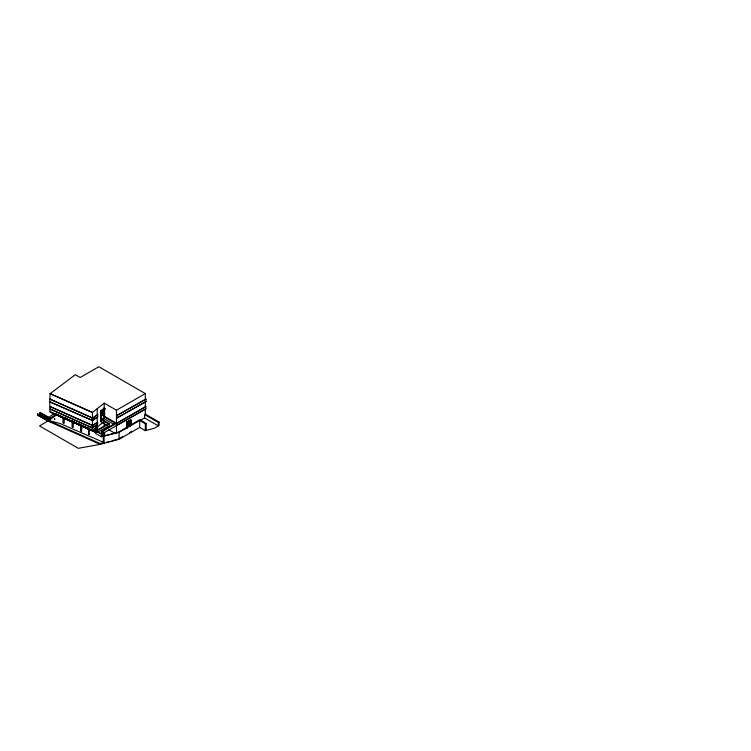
<?xml version="1.0" encoding="UTF-8"?>
<svg xmlns="http://www.w3.org/2000/svg" width="751" height="751" viewBox="0 0 751 751"><rect width="100%" height="100%" fill="white"/><g stroke="black" fill="none" stroke-linecap="round" stroke-linejoin="round"><path stroke-width="1.13" d="M95.931 427.197L95.931 431.853L91.322 429.75M96.025 431.919L96.025 427.112M96.795 430.417L97.198 426.887M126.731 427.188L127.022 421.94M126.872 428.164L126.881 421.855M127.069 428.211L127.069 421.912M127.191 427.281L127.238 422.015M127.304 427.159L127.191 422.043M127.717 422.362L128.618 422.663L126.731 421.949M130.261 426.07L130.308 419.884L131.312 420.278L127.154 422.682L127.576 422.926L127.595 422.24M128.355 425.291C127.304 422.447 129.97 421.011 129.088 424.935L128.224 425.301L128.205 422.747L128.937 422.391M128.693 422.738L127.698 422.729M129.088 424.935L128.956 422.315M130.467 425.93L130.467 419.79M130.608 425.188L130.608 419.875L126.872 422.024M130.73 425.179L130.73 420.128M130.89 425.094L130.89 420.034L126.9 422.334L130.261 420.4M127.576 422.926L131.312 420.278M72.368 421.555C71.063 429.337 74.199 429.319 73.072 421.621M69.787 420.156L70.566 420.494M63.309 417.528C61.967 425.075 65.084 425.526 64.013 417.594M80.911 425.31C79.559 432.848 82.694 433.318 81.615 425.376M86.515 427.526L89.331 428.755L88.768 434.491L88.543 428.69M95.987 428.201L95.931 431.703L92.176 430.06L95.997 431.647L96.081 428.192M92.448 420.457L49.866 401.86L92.927 420.673L92.927 418.204L49.913 399.091L92.927 418.204L97.714 414.59L92.176 418.185L92.176 420.654L97.714 417.058L97.714 414.59M100.991 418.936L100.897 420.889L100.916 410.844L100.981 421.104L100.606 410.947L104.239 408.093L104.943 409.07L101.31 411.914L100.756 410.825L100.747 421.001M97.583 424.343L92.185 427.995L49.932 408.91L92.805 427.948L92.805 425.554L49.932 406.516L92.805 425.554L97.583 422.175L92.185 425.592L92.185 427.995L97.583 424.343L97.583 422.175M64.342 417.95L64.351 417.922A1.436 0.929 53.2 0 1 64.098 417.922M64.83 417.941L63.826 417.809M54.879 419.171L54.541 418.776M72.293 427.178L72.997 427.131M88.458 434.256L89.172 434.322M144.596 414.533L158.339 422.475L158.339 425.873L144.596 417.931L144.596 414.533L145.3 414.13L159.052 422.062L159.052 425.46L154.612 428.145L145.347 430.67L139.705 427.413L119.099 439.307L100.183 444.357L78.292 448.319L39.578 425.967L50.157 419.574L50.214 418.345L55.743 414.345M50.214 419.509L40.103 413.763L40.103 412.609L50.317 418.269L50.214 419.509L56.644 414.852L56.644 413.698M101.498 411.464L102.258 411.539M102.249 411.586L101.685 411.726L102.408 411.435M57.236 414.871L81.821 425.817M97.123 430.614L97.536 426.906L97.536 430.267M49.932 406.516L50.129 412.008L50.777 412.393L92.448 430.811L92.448 412.459L104.211 403.127L116.48 410.215L145.3 393.58L145.3 399.1M107.29 425.432L100.484 421.508L100.897 418.898L109.214 423.695L109.214 425.629L97.405 432.445M101.601 420.25L103.816 418.551L103.385 416.655M101.695 420.288L103.798 418.56M100.484 421.508L104.211 418.457M103.338 422.193L92.448 430.811L50.129 412.008M100.953 411.097L104.586 408.253L104.614 417.087M104.154 408.966L100.765 411.482L104.943 408.403M100.953 411.764L104.943 409.07M102.164 415.585L102.061 412.083L102.887 411.548L102.896 415.012L102.052 415.538L102.042 412.074L102.793 411.51L102.803 414.965L102.183 415.491M101.714 420.044L104.07 418.204M101.723 420.175L104.182 418.251M54.063 413.482L48.843 417.415L48.843 418.579L40.301 413.651L37.55 415.237L37.55 414.073L48.177 419.818L48.177 420.982L37.55 415.237M93.246 419.856L95.64 418.054M97.236 426.821L92.448 430.436L50.129 411.632M49.866 399.382L50.129 393.665L75.307 374.683L80.179 377.5L98.813 366.741L145.3 393.58M49.866 406.798L49.913 399.091M53.556 422.578L48.036 421.086L48.177 419.818M103.328 443.071L103.328 436.181L118.564 432.116L139.827 419.649L146.192 423.526L146.192 430.436M112.03 440.753L118.564 439.016L122.61 436.641M129.698 432.501L131.725 431.318M101.507 431.243L104.305 432.867L104.305 434.791L101.507 433.177L101.507 431.243L115.269 423.254L103.816 416.627M145.994 399.091L116.48 415.744L145.994 399.091L145.994 401.56L116.48 418.213M117.475 417.64L145.994 401.56M102.371 433.684L102.371 431.412L104.596 432.698L104.596 434.97L101.441 436.791L95.499 433.365L95.499 431.093L108.266 423.724L100.484 419.236M109.214 423.695L96.428 431.083L101.911 434.247L101.911 436.181L104.305 434.791M102.371 431.412L145.854 406.591L145.854 408.863L116.48 425.535M104.211 403.127L104.211 416.185L116.724 423.404L145.854 406.591M103.375 433.102L145.854 408.863M95.499 431.093L101.911 434.247M128.205 425.291L128.956 424.859M140.324 420.128L119.099 432.379L103.328 436.181M139.602 420.823L144.596 417.931M104.239 443.278L103.967 436.453M158.339 422.475L159.052 422.062M89.716 429.215L89.716 429.337A1.436 0.929 53.2 0 0 89.942 429.441L89.726 429.328M100.606 410.947L101.451 411.726M100.183 443.559L103.967 442.546L60.193 423.564L48.036 420.288L100.183 443.559L100.183 444.357L46.449 420.372L46.693 419.114L46.693 420.288M54.748 419.302L54.57 418.936M63.375 422.963L63.938 423.151M139.705 427.413L139.705 420.494L145.347 423.752L146.192 423.526M106.595 442.198L109.862 441.335M127.858 422.597L128.674 422.606L127.642 422.606M128.008 422.775L128.703 422.663M68.707 419.809L58.024 414.984L62.483 416.918M83.708 426.671L83.07 426.061M78.113 423.742L80.911 424.935M86.6 427.507L89.397 428.699M78.01 423.733L80.826 424.972M97.714 417.058L97.236 416.852L97.236 422.015M56.644 414.852L96.166 432.332M76.395 423.095L77.156 423.433M71.458 420.72L74.33 422.006L71.542 420.748M92.279 430.004L96.109 431.712L94.307 429.159M64.774 417.847L67.646 419.133M70.979 420.71L74.396 422.212M76.283 423.076L81.08 425.169M84.741 426.812L89.416 428.84M70.772 420.776L80.836 425.132M96.212 432.069L82.403 425.967L96.194 432.154M56.747 414.787L96.034 432.285M56.747 414.909L96.034 432.416M46.449 419.208L48.036 419.922M92.354 430.023L96.109 431.712M71.476 420.804L74.283 422.071M118.564 432.088L119.099 432.416L119.099 439.307L118.564 439.016M103.713 418.514L114.312 424.634M108.933 429.807L115.541 433.618M40.103 412.609L50.157 418.42M37.55 414.073L46.449 419.208M45.698 419.715L37.747 415.125L37.747 413.951M101.075 419.049L104.689 421.968L100.897 418.898M81.54 430.943L80.864 430.99M94.232 429.234L96.025 431.778L95.959 428.267M104.464 417.209L104.089 408.215L104.182 417.199M104.239 408.093L104.323 417.256M104.042 408.92L104.06 417.04M101.301 411.248L101.31 411.914M101.103 410.985L101.103 411.651M76.724 423.048L76.715 423.564M145.3 401.578L145.3 406.629M145.3 408.901L145.3 414.13M145.347 423.752L145.347 430.67M116.818 415.932L116.818 418.41M116.724 423.404L116.724 425.676M116.48 410.215L116.48 433.083M104.211 423.724L104.211 425.958M101.441 434.519L101.441 436.791M97.236 408.854L97.236 414.383M97.236 424.184L97.236 430.558M40.301 412.496L40.301 413.651M92.448 412.459L50.129 393.665L92.448 412.459M67.665 419.02L64.858 417.781L67.656 419.067"/></g></svg>
